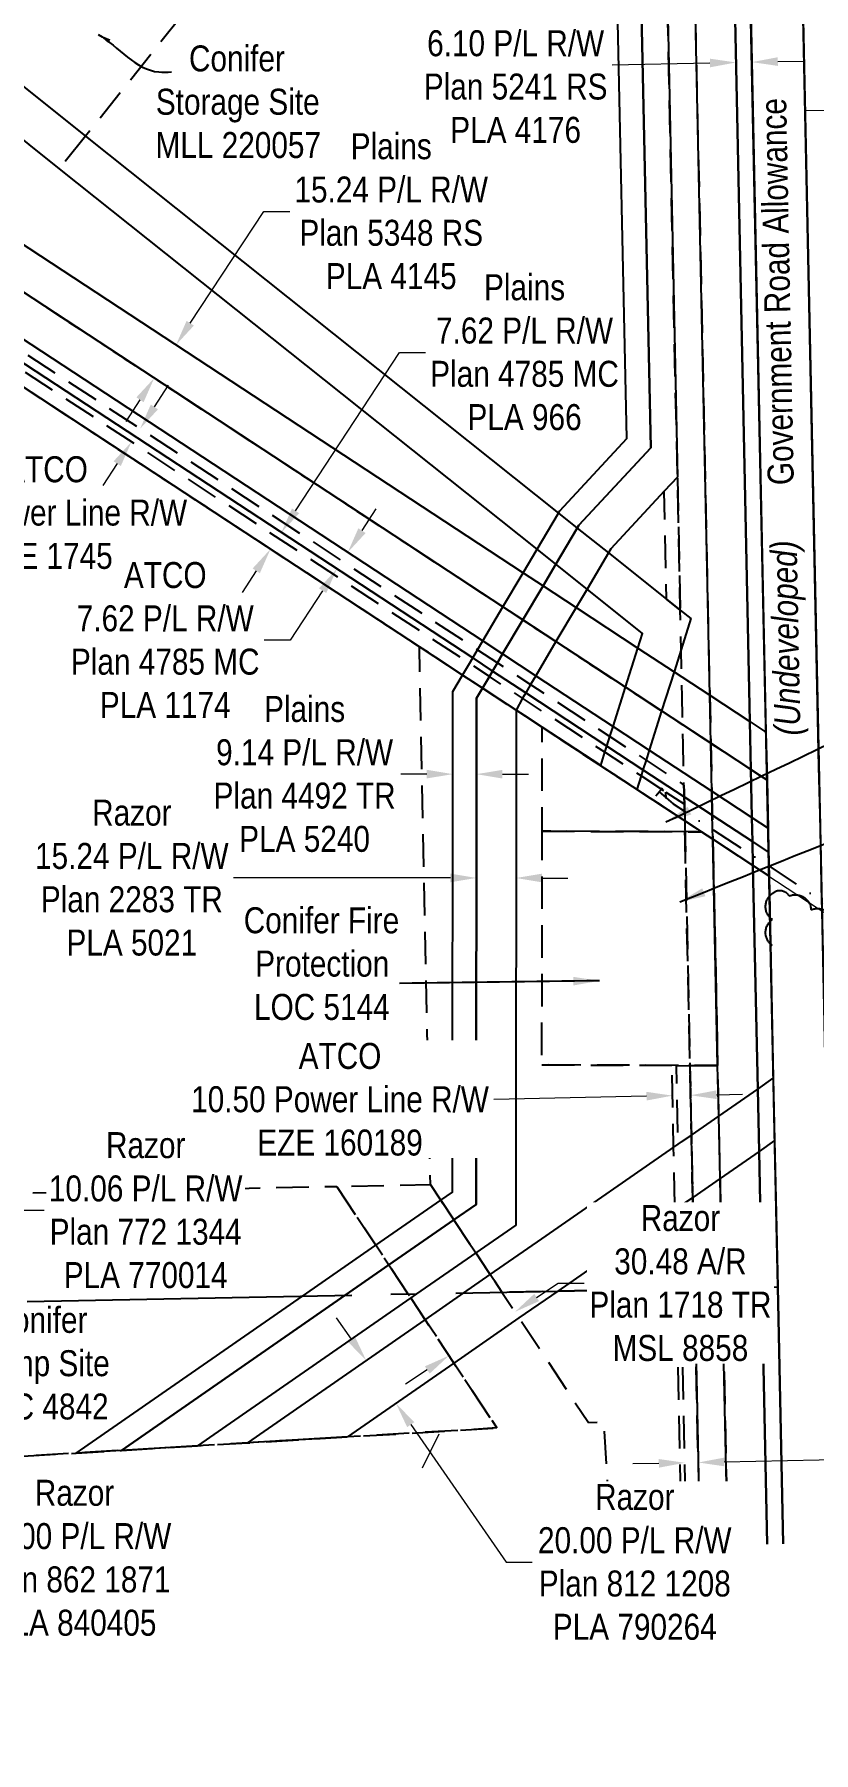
# Model space of a CAD drawing. Extents: x 595131 to 599052, y 6046741 to 6049953.
# Drawn here: x 595813 to 596113, y 6047433 to 6048094 of the extents above; entities that cross this region are included whole.
import ezdxf
from ezdxf.enums import TextEntityAlignment as Align

# ---------------------------------------------------------------- set-up
doc = ezdxf.new("R2010")
doc.units = 0
doc.header["$LTSCALE"] = 5
doc.header["$PDSIZE"] = 0.5
for name, pattern in [('0', [1, 1, 0]), ('DASHDOT', [25.4, 12.7, -6.35, 0, -6.35]), ('foc-ACCESSROAD', [3.75, 2.5, -1.25]), ('foc-FLOWLINE', [3.75, 2.5, -1.25]), ('foc-QUARTERLINE', [33, 25, -3, 2, -3])]:
    doc.linetypes.add(name, pattern=pattern)
doc.layers.get('Defpoints').update_dxf_attribs({"color": 9})
for name, color, linetype in [('AS-PIPE-UG-CLIENT HIGH PRESSURE', 240, 'DASHDOT'), ('C-EZE', 13, 'foc-FLOWLINE'), ('C-RW', 13, 'Continuous'), ('CHAINAGE', 201, 'Continuous'), ('F-AR', 190, 'foc-ACCESSROAD'), ('F-RW', 190, 'Continuous'), ('F-WS', 190, 'foc-ACCESSROAD'), ('L-ROAD-T', 7, 'Continuous'), ('L-SEC', 7, 'Continuous'), ('L-SECQ', 8, 'foc-QUARTERLINE'), ('T-BUSH', 110, '0')]:
    doc.layers.add(name, color=color, linetype=linetype)
doc.layers.add('AS-TELUS-ATCO PIPELINES', color=7, linetype='foc-TEL', lineweight=9, true_color=0xff9c38)
for name, color, linetype, lineweight in [('C-EZE-T', 13, 'Continuous', 9), ('C-RW-T', 13, 'Continuous', 9), ('F-AR-T', 190, 'Continuous', 9), ('F-RW-T', 190, 'Continuous', 9), ('F-VCE-T', 190, 'Continuous', 9), ('F-WS-T', 190, 'Continuous', 9), ('T-TEXT', 48, 'Continuous', 18)]:
    doc.layers.add(name, color=color, linetype=linetype, lineweight=lineweight)
doc.styles.add('175L', font='', dxfattribs={"height": 20})
doc.styles.add('80CG', font='', dxfattribs={"height": 10})
doc.styles.add('80L', font='', dxfattribs={"height": 10})
doc.styles.add('80LS', font='', dxfattribs={"height": 10})
doc.styles.add('foc-LtypeFont', font='', dxfattribs={"height": 7.35})
doc.styles.get('175L').set_extended_font_data('Arial Narrow')
doc.styles.get('80CG').set_extended_font_data('Arial Narrow')
doc.styles.get('80L').set_extended_font_data('Arial Narrow')
doc.styles.get('80LS').set_extended_font_data('Arial Narrow', italic=True)
doc.styles.get('foc-LtypeFont').set_extended_font_data('Arial Narrow')
doc.linetypes.add('foc-TEL', pattern='A,2,-1,["T",foc-LtypeFont,S=0.2,R=0,X=-0.425,Y=-0.75],-1.24,8', length=12.24)
doc.dimstyles.new('Compass 5 000', dxfattribs={"dimscale": 5, "dimtxt": 9, "dimasz": 2, "dimexe": 0.2, "dimexo": 0.0625, "dimgap": 0.5, "dimtad": 0, "dimtih": 1, "dimtoh": 1, "dimzin": 0, "dimdsep": 46, "dimtxsty": '80CG', "dimcen": 0.1, "dimse1": 1, "dimse2": 1, "dimclrd": 256, "dimclrt": 256, "dimaunit": 1, "dimadec": 4, "dimazin": 0, "dimtfac": 0.06, "dimtofl": 0, "dimtmove": 0, "dimatfit": 1, "dimfxl": 0.2, "dimtolj": 1, "dimtzin": 0, "dimlwd": -1, "dimarcsym": 0})

# ---------------------------------------------------------------- blocks, each defined once
blk = doc.blocks.new('*D447')
at = {"layer": 'C-EZE-T', "transparency": 16777216}
for p, q in [((595859.59, 6047950.84), (595865.07, 6047959.2)), ((595845.28, 6047929.01), (595839.8, 6047920.65))]:
    blk.add_line(p, q, dxfattribs=at)
for points in [[(595858.2, 6047951.75), (595860.98, 6047949.92), (595854.11, 6047942.47)], [(595843.89, 6047929.92), (595846.67, 6047928.1), (595850.76, 6047937.37)]]:
    blk.add_solid(points, dxfattribs=at)
at = {"layer": 'Defpoints', "color": 0, "transparency": 16777216}
for p in [(595782.29, 6047989.55), (595778.95, 6047984.45), (595850.76, 6047937.37)]:
    blk.add_point(p, dxfattribs=at)
at = {"layer": 'C-EZE-T', "transparency": 16777216, "insert": (595818.08, 6047910.1), "char_height": 10, "attachment_point": 5, "style": '80CG'}
blk.add_mtext('\\A1;ATCO\\P6.10 Power Line R/W\\PEZE 1745', dxfattribs=at)
blk = doc.blocks.new('*D459')
at = {"layer": 'C-EZE-T', "transparency": 16777216}
for p, q in [((596120, 6048064.96), (596110, 6048064.75)), ((596170.97, 6048066.04), (596200.78, 6048066.67))]:
    blk.add_line(p, q, dxfattribs=at)
for points in [[(596170.94, 6048067.71), (596171.01, 6048064.37), (596160.98, 6048065.83)], [(596119.96, 6048066.63), (596120.03, 6048063.29), (596130, 6048065.17)]]:
    blk.add_solid(points, dxfattribs=at)
at = {"layer": 'Defpoints', "color": 0, "transparency": 16777216}
for p in [(596160.98, 6048065.83), (596132.67, 6047938.6), (596163.65, 6047939.25)]:
    blk.add_point(p, dxfattribs=at)
at = {"layer": 'C-EZE-T', "transparency": 16777216, "insert": (596260.3, 6048066.67), "char_height": 10, "attachment_point": 5, "style": '80CG'}
blk.add_mtext('\\A1;ATCO\\P31.00 Power Line R/W\\PPlan 8521010\\PEZE 860288', dxfattribs=at)
blk = doc.blocks.new('*D479')
at = {"layer": 'C-RW-T', "transparency": 16777216}
for p, q in [((595939.49, 6047903.21), (595944.97, 6047911.58)), ((595924.34, 6047880.11), (595911.89, 6047861.12)), ((595911.89, 6047861.12), (595901.89, 6047861.12))]:
    blk.add_line(p, q, dxfattribs=at)
for points in [[(595938.09, 6047904.13), (595940.88, 6047902.3), (595934, 6047894.85)], [(595922.94, 6047881.02), (595925.73, 6047879.19), (595929.82, 6047888.47)]]:
    blk.add_solid(points, dxfattribs=at)
at = {"layer": 'Defpoints', "color": 0, "transparency": 16777216}
for p in [(595929.93, 6047897.52), (595925.75, 6047891.14), (595929.82, 6047888.47)]:
    blk.add_point(p, dxfattribs=at)
at = {"layer": 'C-RW-T', "transparency": 16777216, "insert": (595863.77, 6047861.12), "char_height": 10, "attachment_point": 5, "style": '80CG'}
blk.add_mtext('\\A1;ATCO\\P7.62 P/L R/W\\PPlan 4785 MC\\PPLA 1174', dxfattribs=at)
blk = doc.blocks.new('*D520')
at = {"layer": 'Defpoints', "color": 0, "transparency": 16777216}
for p in [(595749.07, 6047523.18), (595742.59, 6047515.57), (595763.26, 6047497.96)]:
    blk.add_point(p, dxfattribs=at)
at = {"layer": 'F-RW-T', "transparency": 16777216}
for p, q in [((595776.23, 6047513.19), (595782.71, 6047520.8)), ((595756.78, 6047490.35), (595750.3, 6047482.73))]:
    blk.add_line(p, q, dxfattribs=at)
for points in [[(595774.96, 6047514.27), (595777.5, 6047512.11), (595769.74, 6047505.57)], [(595755.51, 6047491.43), (595758.05, 6047489.27), (595763.26, 6047497.96)]]:
    blk.add_solid(points, dxfattribs=at)
at = {"layer": 'F-RW-T', "transparency": 16777216, "insert": (595828.85, 6047507.8), "char_height": 10, "attachment_point": 5, "style": '80CG'}
blk.add_mtext('\\A1;Razor\\P10.00 P/L R/W\\PPlan 862 1871\\PPLA 840405', dxfattribs=at)
blk = doc.blocks.new('*D521')
at = {"layer": 'Defpoints', "color": 0, "transparency": 16777216}
for p in [(595700.48, 6047617.76), (595693.96, 6047610.1), (595750.55, 6047575.13)]:
    blk.add_point(p, dxfattribs=at)
at = {"layer": 'F-RW-T', "transparency": 16777216}
for p, q in [((595757.03, 6047582.74), (595807.16, 6047641.61)), ((595807.16, 6047641.61), (595817.16, 6047641.61)), ((595737.54, 6047559.86), (595731.06, 6047552.25))]:
    blk.add_line(p, q, dxfattribs=at)
for points in [[(595755.76, 6047583.82), (595758.3, 6047581.66), (595750.55, 6047575.13)], [(595736.27, 6047560.94), (595738.81, 6047558.78), (595744.03, 6047567.47)]]:
    blk.add_solid(points, dxfattribs=at)
at = {"layer": 'F-RW-T', "transparency": 16777216, "insert": (595856.24, 6047641.61), "char_height": 10, "attachment_point": 5, "style": '80CG', "bg_fill": 3, "box_fill_scale": 1.1, "bg_fill_color": 256, "bg_fill_true_color": 13158600, "bg_fill_transparency": 0}
blk.add_mtext('\\A1;Razor\\P10.06 P/L R/W\\PPlan 772 1344\\PPLA 770014', dxfattribs=at)
blk = doc.blocks.new('*D522')
at = {"layer": 'Defpoints', "color": 0, "transparency": 16777216}
for p in [(595974.41, 6047815.27), (595974.41, 6047809.49), (595983.55, 6047815.27)]:
    blk.add_point(p, dxfattribs=at)
at = {"layer": 'F-RW-T', "transparency": 16777216}
for p, q in [((595964.41, 6047809.5), (595954.41, 6047809.51)), ((595993.54, 6047809.47), (596003.54, 6047809.47))]:
    blk.add_line(p, q, dxfattribs=at)
for points in [[(595964.41, 6047811.17), (595964.4, 6047807.83), (595974.41, 6047809.49)], [(595993.55, 6047811.14), (595993.54, 6047807.81), (595983.54, 6047809.48)]]:
    blk.add_solid(points, dxfattribs=at)
at = {"layer": 'F-RW-T', "transparency": 16777216, "insert": (595917.4, 6047809.51), "char_height": 10, "attachment_point": 5, "style": '80CG'}
blk.add_mtext('\\A1;Plains\\P9.14 P/L R/W\\PPlan 4492 TR\\PPLA 5240', dxfattribs=at)
blk = doc.blocks.new('*D523')
at = {"layer": 'Defpoints', "color": 0, "transparency": 16777216}
for p in [(595983.51, 6047769.53), (595983.5, 6047750.39), (595998.73, 6047750.38)]:
    blk.add_point(p, dxfattribs=at)
at = {"layer": 'F-RW-T', "transparency": 16777216}
for p, q in [((595973.51, 6047769.54), (595890, 6047769.6)), ((596008.74, 6047769.51), (596018.74, 6047769.5))]:
    blk.add_line(p, q, dxfattribs=at)
for points in [[(595973.51, 6047771.2), (595973.51, 6047767.87), (595983.51, 6047769.53)], [(596008.75, 6047771.17), (596008.74, 6047767.84), (595998.74, 6047769.51)]]:
    blk.add_solid(points, dxfattribs=at)
at = {"layer": 'F-RW-T', "transparency": 16777216, "insert": (595850.91, 6047769.6), "char_height": 10, "attachment_point": 5, "style": '80CG'}
blk.add_mtext('\\A1;Razor\\P15.24 P/L R/W\\PPlan 2283 TR\\PPLA 5021', dxfattribs=at)
blk = doc.blocks.new('*D524')
at = {"layer": 'Defpoints', "color": 0, "transparency": 16777216}
for p in [(596009.33, 6047631.06), (596020.73, 6047614.64), (595941.13, 6047583.74)]:
    blk.add_point(p, dxfattribs=at)
at = {"layer": 'F-RW-T', "transparency": 16777216}
for p, q in [((595935.43, 6047591.96), (595929.73, 6047600.18)), ((595958.23, 6047559.1), (595994.92, 6047506.22)), ((595994.92, 6047506.22), (596004.92, 6047506.22))]:
    blk.add_line(p, q, dxfattribs=at)
for points in [[(595936.8, 6047592.91), (595934.06, 6047591.01), (595941.13, 6047583.74)], [(595959.6, 6047560.05), (595956.86, 6047558.15), (595952.53, 6047567.32)]]:
    blk.add_solid(points, dxfattribs=at)
at = {"layer": 'F-RW-T', "transparency": 16777216, "insert": (596044.46, 6047506.22), "char_height": 10, "attachment_point": 5, "style": '80CG', "bg_fill": 3, "box_fill_scale": 1.1, "bg_fill_color": 256, "bg_fill_true_color": 13158600, "bg_fill_transparency": 0}
blk.add_mtext('\\A1;Razor\\P20.00 P/L R/W\\PPlan 812 1208\\PPLA 790264', dxfattribs=at)
blk = doc.blocks.new('*D525')
at = {"layer": 'Defpoints', "color": 0, "transparency": 16777216}
for p in [(596128.29, 6048145.9), (596110.48, 6048042.23), (596130.47, 6048042.65)]:
    blk.add_point(p, dxfattribs=at)
at = {"layer": 'F-RW-T', "transparency": 16777216}
for p, q in [((596138.28, 6048146.11), (596216.45, 6048147.77)), ((596098.3, 6048145.27), (596088.3, 6048145.05))]:
    blk.add_line(p, q, dxfattribs=at)
for points in [[(596098.27, 6048146.93), (596098.34, 6048143.6), (596108.3, 6048145.48)], [(596138.25, 6048147.78), (596138.32, 6048144.45), (596128.29, 6048145.9)]]:
    blk.add_solid(points, dxfattribs=at)
at = {"layer": 'F-RW-T', "transparency": 16777216, "insert": (596255.99, 6048147.77), "char_height": 10, "attachment_point": 5, "style": '80CG'}
blk.add_mtext('\\A1;Razor\\P20.00 P/L R/W\\PPlan 812 1208\\PPLA 790264', dxfattribs=at)
blk = doc.blocks.new('*D537')
at = {"layer": 'Defpoints', "color": 0, "transparency": 16777216}
for p in [(596083.4, 6048083.42), (596083.83, 6048062.97), (596089.93, 6048063.1)]:
    blk.add_point(p, dxfattribs=at)
at = {"layer": 'F-RW-T', "transparency": 16777216}
for p, q in [((596073.4, 6048083.21), (596035.72, 6048082.42)), ((596099.49, 6048083.76), (596109.49, 6048083.98))]:
    blk.add_line(p, q, dxfattribs=at)
for points in [[(596073.37, 6048084.88), (596073.44, 6048081.55), (596083.4, 6048083.42)], [(596099.46, 6048085.43), (596099.53, 6048082.1), (596089.5, 6048083.55)]]:
    blk.add_solid(points, dxfattribs=at)
at = {"layer": 'F-RW-T', "transparency": 16777216, "insert": (595998.61, 6048082.42), "char_height": 10, "attachment_point": 5, "style": '80CG'}
blk.add_mtext('\\A1;Pembina\\P6.10 P/L R/W\\PPlan 5241 RS\\PPLA 4176', dxfattribs=at)
blk = doc.blocks.new('*D545')
at = {"layer": 'Defpoints', "color": 0, "transparency": 16777216}
for p in [(595905.59, 6047904.35), (595908.45, 6047902.48), (595901.41, 6047897.98)]:
    blk.add_point(p, dxfattribs=at)
at = {"layer": 'F-RW-T', "transparency": 16777216}
for p, q in [((595913.93, 6047910.84), (595953.92, 6047971.84)), ((595953.92, 6047971.84), (595963.92, 6047971.84)), ((595898.79, 6047887.74), (595893.31, 6047879.38))]:
    blk.add_line(p, q, dxfattribs=at)
for points in [[(595912.54, 6047911.75), (595915.33, 6047909.93), (595908.45, 6047902.48)], [(595897.4, 6047888.66), (595900.18, 6047886.83), (595904.27, 6047896.11)]]:
    blk.add_solid(points, dxfattribs=at)
at = {"layer": 'F-RW-T', "transparency": 16777216, "insert": (596002.04, 6047971.84), "char_height": 10, "attachment_point": 5, "style": '80CG'}
blk.add_mtext('\\A1;Plains\\P7.62 P/L R/W\\PPlan 4785 MC\\PPLA 966', dxfattribs=at)
blk = doc.blocks.new('*D576')
at = {"layer": 'C-EZE-T', "transparency": 16777216}
for p, q in [((596048.97, 6047685.53), (595990.17, 6047684.29)), ((596075.91, 6047686.1), (596085.91, 6047686.31))]:
    blk.add_line(p, q, dxfattribs=at)
for points in [[(596048.94, 6047687.2), (596049.01, 6047683.86), (596058.97, 6047685.74)], [(596075.87, 6047687.76), (596075.95, 6047684.43), (596065.91, 6047685.89)]]:
    blk.add_solid(points, dxfattribs=at)
at = {"layer": 'Defpoints', "color": 0, "transparency": 16777216}
for p in [(596058.94, 6047687.24), (596058.97, 6047685.74), (596065.88, 6047687.39)]:
    blk.add_point(p, dxfattribs=at)
at = {"layer": 'C-EZE-T', "transparency": 16777216, "insert": (595931.03, 6047684.29), "char_height": 10, "attachment_point": 5, "style": '80CG', "bg_fill": 3, "box_fill_scale": 1.1, "bg_fill_color": 256, "bg_fill_true_color": 13158600, "bg_fill_transparency": 0}
blk.add_mtext('\\A1;ATCO\\P10.50 Power Line R/W\\PEZE 160189', dxfattribs=at)
blk = doc.blocks.new('*D577')
at = {"layer": 'C-EZE-T', "transparency": 16777216}
for p, q in [((596078.9, 6047544.74), (596263.45, 6047548.65)), ((596053.73, 6047544.21), (596043.73, 6047544))]:
    blk.add_line(p, q, dxfattribs=at)
for points in [[(596053.69, 6047545.87), (596053.76, 6047542.54), (596063.72, 6047544.42)], [(596078.87, 6047546.41), (596078.94, 6047543.08), (596068.9, 6047544.53)]]:
    blk.add_solid(points, dxfattribs=at)
at = {"layer": 'Defpoints', "color": 0, "transparency": 16777216}
for p in [(596062.68, 6047593.91), (596067.86, 6047594.02), (596068.9, 6047544.53)]:
    blk.add_point(p, dxfattribs=at)
at = {"layer": 'C-EZE-T', "transparency": 16777216, "insert": (596338.59, 6047548.65), "char_height": 10, "attachment_point": 5, "style": '80CG', "bg_fill": 3, "box_fill_scale": 1.1, "bg_fill_color": 256, "bg_fill_true_color": 13158600, "bg_fill_transparency": 0}
blk.add_mtext('\\A1;ATCO\\P5.18 Vegetation Control R/W\\PEZE 880688', dxfattribs=at)
blk = doc.blocks.new('*D578')
at = {"layer": 'Defpoints', "color": 0, "transparency": 16777216}
for p in [(595980.14, 6047629.98), (595954.75, 6047613.15), (595972.96, 6047585.68)]:
    blk.add_point(p, dxfattribs=at)
at = {"layer": 'F-RW-T', "transparency": 16777216}
for p, q in [((596006.69, 6047608.04), (596015.02, 6047613.56)), ((596015.02, 6047613.56), (596025.02, 6047613.56)), ((595964.62, 6047580.15), (595956.29, 6047574.63))]:
    blk.add_line(p, q, dxfattribs=at)
for points in [[(596005.77, 6047609.43), (596007.61, 6047606.65), (595998.35, 6047602.51)], [(595963.7, 6047581.54), (595965.54, 6047578.76), (595972.96, 6047585.68)]]:
    blk.add_solid(points, dxfattribs=at)
at = {"layer": 'F-RW-T', "transparency": 16777216, "insert": (596062.03, 6047613.56), "char_height": 10, "attachment_point": 5, "style": '80CG', "bg_fill": 3, "box_fill_scale": 1.1, "bg_fill_color": 256, "bg_fill_true_color": 13158600, "bg_fill_transparency": 0}
blk.add_mtext('\\A1;Razor\\P30.48 A/R\\PPlan 1718 TR\\PMSL 8858', dxfattribs=at)
blk = doc.blocks.new('*D580')
at = {"layer": 'Defpoints', "color": 0, "transparency": 16777216}
for p in [(595859.54, 6047961.95), (595976.69, 6047903.29), (595968.33, 6047890.55)]:
    blk.add_point(p, dxfattribs=at)
at = {"layer": 'F-RW-T', "transparency": 16777216}
for p, q in [((595873.39, 6047983.05), (595901.65, 6048026.12)), ((595901.65, 6048026.12), (595911.65, 6048026.12)), ((595854.05, 6047953.59), (595848.56, 6047945.23))]:
    blk.add_line(p, q, dxfattribs=at)
for points in [[(595871.99, 6047983.97), (595874.78, 6047982.14), (595867.9, 6047974.69)], [(595852.66, 6047954.51), (595855.44, 6047952.68), (595859.54, 6047961.95)]]:
    blk.add_solid(points, dxfattribs=at)
at = {"layer": 'F-RW-T', "transparency": 16777216, "insert": (595950.74, 6048026.12), "char_height": 10, "attachment_point": 5, "style": '80CG'}
blk.add_mtext('\\A1;Plains\\P15.24 P/L R/W\\PPlan 5348 RS \\PPLA 4145', dxfattribs=at)

msp = doc.modelspace()

# ---------------------------------------------------------------- linework, layer by layer
at = {"layer": 'C-EZE', "flags": 128}
for points in [[(596069.58, 6047512.6), (596067.486, 6047611.561), (596066.746, 6047646.563), (596066.596, 6047653.632), (596066.237, 6047670.542), (596066.088, 6047677.609), (596065.673, 6047697.208), (596063.831, 6047784.208), (596063.677, 6047791.533), (596063.542, 6047797.89), (596063.481, 6047800.78), (596063.441, 6047802.685), (596063.386, 6047805.286), (596063.286, 6047810.011), (596063.049, 6047821.161), (596062.895, 6047828.485), (596062.659, 6047839.639), (596062.504, 6047846.965), (596062.282, 6047857.455), (596061.962, 6047872.593), (596060.877, 6047923.852), (596055.198, 6048192.146), (596054.828, 6048209.648), (596053.124, 6048290.121), (596052.754, 6048307.626), (596050.468, 6048415.563), (596048.332, 6048516.485)], [(596058.995, 6048516.708), (596061.132, 6048415.774), (596063.786, 6048290.344), (596065.861, 6048192.371), (596073.322, 6047839.864), (596073.713, 6047821.385), (596074.104, 6047802.91), (596074.3, 6047793.68), (596074.495, 6047784.432), (596076.338, 6047697.346), (596076.751, 6047677.835), (596077.258, 6047653.858), (596078.149, 6047611.772), (596080.243, 6047512.824)], [(596062.626, 6047512.455), (596060.539, 6047611.424), (596059.898, 6047641.813), (596059.392, 6047665.793), (596058.725, 6047697.408), (596060.485, 6047697.402), (596065.672, 6047697.252), (596066.088, 6047677.609), (596066.237, 6047670.542), (596066.596, 6047653.632), (596066.746, 6047646.563), (596067.486, 6047611.561), (596069.58, 6047512.6)], [(596064.399, 6047512.492), (596062.305, 6047611.458), (596061.637, 6047643.019), (596066.746, 6047646.563), (596067.486, 6047611.561), (596069.58, 6047512.6)]]:
    msp.add_lwpolyline(points, dxfattribs=at)
at = {"layer": 'C-EZE', "linetype": '0', "flags": 128}
msp.add_lwpolyline([(595754.218, 6048031.083), (595993.727, 6047873.879), (596001.376, 6047868.859), (596014.126, 6047860.492), (596040.899, 6047842.92), (596054.788, 6047833.806), (596062.895, 6047828.485), (596073.713, 6047821.385), (596089.164, 6047811.245), (596095.345, 6047807.189), (596095.736, 6047788.713), (596095.931, 6047779.482), (596096.127, 6047770.235), (596089.946, 6047774.292), (596074.495, 6047784.432), (596070.088, 6047787.324), (596063.677, 6047791.533), (596045.229, 6047803.641), (596031.34, 6047812.756), (596008.85, 6047827.542), (595998.798, 6047834.148), (595985.844, 6047842.618), (595978.195, 6047847.637), (595961.571, 6047858.547), (595744.904, 6048000.582), (595728.873, 6048000.242), (595712.842, 6047999.903), (595705.836, 6047999.755), (595682.512, 6047999.261), (595603.745, 6047997.595), (595603.636, 6048002.768), (595603.584, 6048005.217), (595603.507, 6048008.866), (595603.423, 6048012.824), (595603.101, 6048028.054), (595692.434, 6048029.944), (595715.828, 6048030.439), (595722.208, 6048030.574), (595738.239, 6048030.913), (595754.218, 6048031.083)], close=True, dxfattribs=at)
at = {"layer": 'C-EZE', "flags": 128}
for points in [[(595748.159, 6048011.928), (595983.947, 6047857.357), (595991.598, 6047852.342), (596004.352, 6047843.982), (596034.892, 6047823.963), (596048.784, 6047814.858), (596063.386, 6047805.286), (596063.441, 6047802.685), (596063.481, 6047800.78), (596063.542, 6047797.89), (596046.87, 6047808.819), (596032.978, 6047817.924), (596001.298, 6047838.691), (595988.488, 6047847.087), (595980.837, 6047852.102), (595746.397, 6048005.79), (595730.464, 6048005.453), (595716.468, 6048005.157), (595714.433, 6048005.113), (595684.197, 6048004.473), (595603.636, 6048002.768), (595603.584, 6048005.217), (595603.507, 6048008.866), (595686.183, 6048010.616), (595716.311, 6048011.253), (595732.341, 6048011.593), (595748.159, 6048011.928)], [(596061.962, 6047872.593), (596056.689, 6047876.796), (596055.811, 6047918.383), (596060.877, 6047923.852), (596061.962, 6047872.593)], [(596063.542, 6047797.89), (596063.677, 6047791.533), (596056.579, 6047796.192), (596056.445, 6047802.542), (596063.542, 6047797.89)], [(596065.673, 6047697.208), (596066.088, 6047677.609), (596066.237, 6047670.542), (596061.129, 6047666.998), (596060.485, 6047697.402), (596065.673, 6047697.208)]]:
    msp.add_lwpolyline(points, close=True, dxfattribs=at)
at = {"layer": 'C-RW', "flags": 128}
for points in [[(595791.72, 6048087.991), (595833.108, 6048055.026), (596015.081, 6047909.959), (596022.298, 6047904.208), (596034.325, 6047894.621), (596056.689, 6047876.796), (596061.962, 6047872.593), (596066.047, 6047869.337), (596062.282, 6047857.455), (596059.568, 6047848.891), (596054.788, 6047833.806), (596050.009, 6047818.725), (596048.784, 6047814.858), (596047.622, 6047811.189), (596046.87, 6047808.819), (596046.87, 6047808.819), (596045.229, 6047803.641), (596031.34, 6047812.756), (596032.978, 6047817.924), (596033.733, 6047820.306), (596034.892, 6047823.963), (596036.121, 6047827.839), (596040.899, 6047842.92), (596045.68, 6047858.006), (596047.48, 6047863.685), (596026.101, 6047880.725), (596014.072, 6047890.312), (596006.855, 6047896.059), (595823.102, 6048042.491), (595787.262, 6048071.071)], [(595749.589, 6048015.859), (595985.959, 6047860.756), (595993.608, 6047855.737), (596006.358, 6047847.37), (596036.121, 6047827.839), (596050.009, 6047818.725), (596063.286, 6047810.011), (596074.104, 6047802.91), (596089.552, 6047792.769), (596095.736, 6047788.713), (596095.931, 6047779.482), (596089.746, 6047783.542), (596074.3, 6047793.68), (596063.481, 6047800.78), (596047.622, 6047811.189), (596033.733, 6047820.306), (596002.48, 6047840.818), (595989.73, 6047849.186), (595982.082, 6047854.205), (595747.223, 6048008.177)]]:
    msp.add_lwpolyline(points, dxfattribs=at)
at = {"layer": 'CHAINAGE'}
msp.add_line((596052.548, 6047801.2), (596055.136, 6047804.248), dxfattribs=at)
at = {"layer": 'F-AR', "flags": 128}
for points in [[(596066.746, 6047646.563), (596067.486, 6047611.561), (596062.305, 6047611.458), (596014.79, 6047610.52), (595993.328, 6047610.095), (595988.848, 6047616.85), (595983.291, 6047625.231), (595974.871, 6047637.93), (595969.821, 6047645.548), (595965.829, 6047651.568), (595961.571, 6047858.547), (595978.195, 6047847.637), (595985.844, 6047842.618), (595998.798, 6047834.148), (596008.85, 6047827.542), (596031.34, 6047812.756), (596045.229, 6047803.641), (596063.677, 6047791.533), (596063.831, 6047784.208), (596065.673, 6047697.208), (596066.088, 6047677.609), (596066.237, 6047670.542), (596066.596, 6047653.632), (596066.746, 6047646.563)], [(595606.567, 6047644.039), (595619.631, 6047644.312), (595622.737, 6047644.378), (595627.598, 6047644.478), (595649.342, 6047644.935), (595672.014, 6047645.41), (595929.778, 6047650.812), (595944.786, 6047628.177), (595949.833, 6047620.562), (595957.244, 6047609.383), (595958.253, 6047607.862), (595963.81, 6047599.481), (595974.859, 6047582.814), (595991.435, 6047557.811), (595933.872, 6047554.377), (595895.505, 6047552.09), (595876.21, 6047550.939), (595846.973, 6047549.196), (595829.432, 6047548.15), (595785.327, 6047545.52), (595772.464, 6047544.754), (595770.844, 6047544.647), (595736.997, 6047542.403), (595727.158, 6047541.832), (595702.304, 6047540.388), (595585.825, 6047533.627), (595569.451, 6047532.676), (595587.909, 6047588.055), (595589.961, 6047594.21), (595592.62, 6047602.196), (595592.801, 6047602.733), (595595.493, 6047610.811), (595597.83, 6047617.823), (595603.148, 6047633.781), (595606.567, 6047644.039)]]:
    msp.add_lwpolyline(points, close=True, dxfattribs=at)
at = {"layer": 'F-RW', "flags": 128}
for points in [[(596120.41, 6048517.995), (596122.546, 6048417.084), (596127.336, 6048190.808), (596129.41, 6048092.827), (596135.629, 6047798.987), (596136.02, 6047780.5), (596136.412, 6047762.015), (596136.608, 6047752.777), (596136.803, 6047743.525), (596137.803, 6047696.27), (596118.093, 6047682.677), (596116.523, 6047756.856), (596116.327, 6047766.106), (596116.132, 6047775.337), (596115.741, 6047793.83), (596115.349, 6047812.318), (596108.727, 6048125.226), (596106.652, 6048223.203), (596102.558, 6048416.641), (596100.421, 6048517.576)], [(596080.243, 6047512.824), (596078.149, 6047611.772), (596077.258, 6047653.858), (596076.751, 6047677.835), (596076.338, 6047697.346), (596074.495, 6047784.432), (596074.3, 6047793.68), (596074.104, 6047802.91), (596073.713, 6047821.385), (596073.322, 6047839.864), (596065.861, 6048192.371), (596063.786, 6048290.344), (596061.132, 6048415.774), (596058.995, 6048516.708)], [(596074.223, 6048517.027), (596076.359, 6048416.075), (596079.544, 6048265.661), (596081.618, 6048167.687), (596088.769, 6047829.723), (596089.164, 6047811.245), (596089.552, 6047792.769), (596089.746, 6047783.542), (596089.946, 6047774.292), (596091.764, 6047688.253), (596092.271, 6047664.275), (596093.377, 6047612.073), (596095.47, 6047513.142)], [(596095.47, 6047513.142), (596093.377, 6047612.073), (596092.271, 6047664.275), (596091.764, 6047688.253), (596089.946, 6047774.292), (596089.746, 6047783.542), (596089.552, 6047792.769), (596089.164, 6047811.245), (596088.769, 6047829.723), (596081.618, 6048167.687), (596079.544, 6048265.661), (596076.359, 6048416.075), (596082.455, 6048416.195), (596085.85, 6048255.788), (596087.924, 6048157.813), (596094.954, 6047825.667), (596095.345, 6047807.189), (596095.736, 6047788.713), (596095.931, 6047779.482), (596096.127, 6047770.235), (596097.774, 6047692.421), (596098.281, 6047668.442), (596099.472, 6047612.194), (596101.565, 6047513.27)], [(596055.198, 6048192.146), (596060.877, 6047923.852), (596055.811, 6047918.383), (596035.268, 6047896.214), (596034.325, 6047894.621), (596026.101, 6047880.725), (596021.894, 6047873.618), (596014.126, 6047860.492), (596006.358, 6047847.37), (596004.352, 6047843.982), (596002.48, 6047840.818), (596001.298, 6047838.691), (595998.798, 6047834.148), (595998.634, 6047635.876), (595983.291, 6047625.231), (595960.516, 6047609.447), (595958.253, 6047607.862), (595876.21, 6047550.939), (595846.973, 6047549.196), (595933.01, 6047608.904), (595949.833, 6047620.562), (595974.871, 6047637.93), (595983.408, 6047643.852), (595983.568, 6047838.773), (595985.844, 6047842.618), (595988.488, 6047847.087), (595989.73, 6047849.186), (595991.598, 6047852.342), (595993.608, 6047855.737), (596001.376, 6047868.859), (596009.145, 6047881.986), (596014.072, 6047890.312), (596022.298, 6047904.208), (596022.988, 6047905.374), (596050.584, 6047935.152), (596046.414, 6048132.169)], [(596046.414, 6048132.169), (596050.584, 6047935.152), (596022.988, 6047905.374), (596022.298, 6047904.208), (596014.072, 6047890.312), (596009.145, 6047881.986), (596001.376, 6047868.859), (595993.608, 6047855.737), (595991.598, 6047852.342), (595989.73, 6047849.186), (595988.488, 6047847.087), (595985.844, 6047842.618), (595983.568, 6047838.773), (595983.408, 6047643.852), (595974.871, 6047637.93), (595949.833, 6047620.562), (595933.01, 6047608.904), (595846.973, 6047549.196), (595846.973, 6047549.196), (595829.432, 6047548.15), (595916.534, 6047608.579), (595944.786, 6047628.177), (595969.821, 6047645.548), (595974.273, 6047648.638), (595974.432, 6047841.279), (595978.195, 6047847.637), (595980.837, 6047852.102), (595982.082, 6047854.205), (595983.947, 6047857.357), (595985.959, 6047860.756), (595993.727, 6047873.879), (596001.496, 6047887.006), (596006.855, 6047896.059), (596015.081, 6047909.959), (596015.62, 6047910.87), (596041.368, 6047938.653), (596037.468, 6048122.846)], [(595747.223, 6048008.177), (595982.082, 6047854.205), (595989.73, 6047849.186), (596002.48, 6047840.818), (596033.733, 6047820.306), (596047.622, 6047811.189), (596063.481, 6047800.78), (596074.3, 6047793.68), (596089.746, 6047783.542), (596095.931, 6047779.482), (596096.127, 6047770.235), (596089.946, 6047774.292), (596074.495, 6047784.432), (596070.088, 6047787.324), (596063.677, 6047791.533), (596045.229, 6047803.641), (596031.34, 6047812.756), (596008.85, 6047827.542), (595998.798, 6047834.148), (595985.844, 6047842.618), (595978.195, 6047847.637), (595961.571, 6047858.547), (595744.904, 6048000.582)]]:
    msp.add_lwpolyline(points, dxfattribs=at)
for points in [[(596094.954, 6047825.667), (596095.345, 6047807.189), (596089.164, 6047811.245), (596073.713, 6047821.385), (596062.895, 6047828.485), (596054.788, 6047833.806), (596040.899, 6047842.92), (596014.126, 6047860.492), (596001.376, 6047868.859), (595993.727, 6047873.879), (595754.218, 6048031.083), (595755.468, 6048031.118), (595774.071, 6048031.628), (595780.865, 6048031.815), (596001.496, 6047887.006), (596009.145, 6047881.986), (596021.894, 6047873.618), (596045.68, 6047858.006), (596059.568, 6047848.891), (596062.504, 6047846.965), (596073.322, 6047839.864), (596088.769, 6047829.723), (596094.954, 6047825.667)], [(595933.872, 6047554.377), (595895.505, 6047552.09), (595963.81, 6047599.481), (595978.695, 6047609.806), (595988.848, 6047616.85), (596008.685, 6047630.612), (596061.129, 6047666.998), (596066.237, 6047670.542), (596076.751, 6047677.835), (596091.764, 6047688.253), (596097.774, 6047692.421), (596098.281, 6047668.442), (596092.271, 6047664.275), (596077.258, 6047653.858), (596066.746, 6047646.563), (596061.637, 6047643.019), (596014.79, 6047610.52), (595999.896, 6047600.185), (595974.859, 6047582.814), (595933.872, 6047554.377)]]:
    msp.add_lwpolyline(points, close=True, dxfattribs=at)
at = {"layer": 'F-WS'}
for p, q in [((596008.846, 6047827.521), (596070.088, 6047787.324)), ((596008.739, 6047697.583), (596076.338, 6047697.346))]:
    msp.add_line(p, q, dxfattribs=at)
msp.add_lwpolyline([(595801.924, 6048142.475), (595868.998, 6048143.826), (595869.306, 6048128.596), (595869.306, 6048128.596), (595869.61, 6048113.557), (595869.863, 6048101.088), (595833.105, 6048055.033), (595823.105, 6048042.506), (595787.264, 6048071.077)], dxfattribs=at)
at = {"layer": 'F-WS', "flags": 128}
for points in [[(596008.846, 6047827.521), (596070.088, 6047787.324), (596008.813, 6047787.54), (596008.846, 6047827.521)], [(595774.75, 6047506.425), (595774.443, 6047511.575), (595773.813, 6047522.113), (595772.557, 6047543.189), (595772.464, 6047544.754), (595785.327, 6047545.52), (595829.432, 6047548.15), (595846.973, 6047549.196), (595876.21, 6047550.939), (595895.505, 6047552.09), (595933.872, 6047554.377), (595991.435, 6047557.811), (595974.859, 6047582.814), (595963.81, 6047599.481), (595958.253, 6047607.862), (595957.244, 6047609.383), (595949.833, 6047620.562), (595944.786, 6047628.177), (595929.778, 6047650.812), (595965.829, 6047651.568), (595969.821, 6047645.548), (595974.871, 6047637.93), (595983.291, 6047625.231), (595988.848, 6047616.85), (595993.328, 6047610.095), (595999.896, 6047600.185), (596026.6, 6047559.909), (596032.488, 6047560.26), (596035.373, 6047511.884)]]:
    msp.add_lwpolyline(points, dxfattribs=at)
msp.add_lwpolyline([(596008.813, 6047787.54), (596070.089, 6047787.325), (596074.495, 6047784.432), (596076.338, 6047697.346), (596008.739, 6047697.583)], close=True, dxfattribs=at)
at = {"layer": 'L-SEC'}
for points in [[(596099.472, 6047612.194), (596090.964, 6048014.195), (596082.455, 6048416.195)], [(596102.559, 6048416.641), (596111.068, 6048014.64), (596119.576, 6047612.64)], [(596101.565, 6047513.27), (596099.472, 6047612.194)]]:
    msp.add_lwpolyline(points, dxfattribs=at)
at = {"layer": 'L-SECQ', "flags": 128}
msp.add_lwpolyline([(595278.003, 6048400.364), (595294.871, 6047596.359), (596099.472, 6047612.194)], dxfattribs=at)
at = {"layer": 'T-BUSH', "flags": 128}
msp.add_lwpolyline([(596097.428, 6047743.502, -0.5205671), (596097.403, 6047753.497, -0.5205671), (596097.378, 6047763.493, -0.5205671), (596103.802, 6047762.584, -0.5205671), (596112.285, 6047757.298, -0.5205671), (596120.769, 6047752.013, -0.5205671), (596129.253, 6047746.728, -0.5205671), (596131.988, 6047738.168, -0.5205671), (596132.206, 6047728.175, -0.5205671), (596132.423, 6047718.182, -0.5205671), (596132.555, 6047712.124, -0.5205671)], format="xyb", dxfattribs=at)

# ---------------------------------------------------------------- texts
at = {"layer": 'F-RW-T', "char_height": 10, "attachment_point": 1, "style": '175L'}
for s, width, insert in [('\\pi14.15066;Conifer\\P\\pi1.40169;Storage Site\\P\\pi1.26867;MLL 220057', 64.83612, (595858.752, 6048089.977)), ('\\pi21.2897;Conifer\\P\\pi13.3395;Camp Site\\P\\pi14.15805;LOC 4842', 79.1142, (595775.602, 6047604.427))]:
    msp.add_mtext_dynamic_manual_height_columns(s, width=width, gutter_width=100, heights=[0], dxfattribs=dict(at, insert=insert))
at = {"layer": 'L-ROAD-T', "style": '80L'}
msp.add_text('Government Road Allowance', height=10, rotation=91.142191, dxfattribs=at).set_placement((596099.183, 6047995.204), align=Align.MIDDLE_CENTER)
at = {"layer": 'T-TEXT', "style": '80LS'}
msp.add_text('(Undeveloped)', height=10, rotation=91.142191, dxfattribs=at).set_placement((596102.501, 6047861.9), align=Align.MIDDLE_CENTER)

# ---------------------------------------------------------------- dimensions: what is measured, and where the dimension line sits
at = {"layer": 'C-EZE-T'}
dim = msp.add_linear_dim(base=(596160.975, 6048065.828), p1=(596132.674, 6047938.597), p2=(596163.654, 6047939.252), angle=1.212393, text='ATCO\\P31.00 Power Line R/W\\PPlan 8521010\\PEZE 860288', dimstyle='Compass 5 000', dxfattribs=at)
dim.commit()
dim.dimension.update_dxf_attribs({"geometry": '*D459', "text_midpoint": (596260.302, 6048066.67), "dimtype": 161})
dim = msp.add_linear_dim(base=(595850.763, 6047937.373), p1=(595782.29, 6047989.554), p2=(595778.946, 6047984.452), angle=236.753143, text='ATCO\\P6.10 Power Line R/W\\PEZE 1745', dimstyle='Compass 5 000', override={"dimtmove": 2}, dxfattribs=at)
dim.commit()
dim.dimension.update_dxf_attribs({"geometry": '*D447', "text_midpoint": (595818.076, 6047910.103), "dimtype": 161})
at = {"layer": 'C-RW-T'}
dim = msp.add_linear_dim(base=(595929.818, 6047888.469), p1=(595929.932, 6047897.52), p2=(595925.748, 6047891.138), angle=236.751539, text='ATCO\\P7.62 P/L R/W\\PPlan 4785 MC\\PPLA 1174', dimstyle='Compass 5 000', dxfattribs=at)
dim.commit()
dim.dimension.update_dxf_attribs({"geometry": '*D479', "text_midpoint": (595863.766, 6047861.117), "dimtype": 161})
at = {"layer": 'F-RW-T'}
for base, p1, p2, angle, text, picture, middle in [((596128.287, 6048145.9), (596110.484, 6048042.228), (596130.472, 6048042.651), 1.21255, 'Razor\\P20.00 P/L R/W\\PPlan 812 1208\\PPLA 790264', '*D525', (596255.99, 6048147.766)), ((596083.401, 6048083.424), (596089.929, 6048063.1), (596083.834, 6048062.971), 181.212086, 'Pembina\\P6.10 P/L R/W\\PPlan 5241 RS\\PPLA 4176', '*D537', (595998.614, 6048082.416)), ((595908.45, 6047902.478), (595901.412, 6047897.983), (595905.589, 6047904.354), 56.751539, 'Plains\\P7.62 P/L R/W\\PPlan 4785 MC\\PPLA 966', '*D545', (596002.042, 6047971.837))]:
    dim = msp.add_linear_dim(base=base, p1=p1, p2=p2, angle=angle, text=text, dimstyle='Compass 5 000', dxfattribs=at)
    dim.commit()
    dim.dimension.update_dxf_attribs({"geometry": picture, "text_midpoint": middle, "dimtype": 161})
at = {"layer": 'F-RW-T', "color": 5}
dim = msp.add_linear_dim(base=(595859.538, 6047961.955), p1=(595976.687, 6047903.289), p2=(595968.326, 6047890.551), angle=236.72099, text='Plains\\P15.24 P/L R/W\\PPlan 5348 RS \\PPLA 4145', dimstyle='Compass 5 000', dxfattribs=at)
dim.commit()
dim.dimension.update_dxf_attribs({"geometry": '*D580', "text_midpoint": (595950.736, 6048026.115), "dimtype": 161})
at = {"layer": 'F-RW-T'}
dim = msp.add_linear_dim(base=(595763.264, 6047497.962), p1=(595749.066, 6047523.178), p2=(595742.586, 6047515.568), angle=229.588054, text='Razor\\P10.00 P/L R/W\\PPlan 862 1871\\PPLA 840405', dimstyle='Compass 5 000', override={"dimtmove": 2}, dxfattribs=at)
dim.commit()
dim.dimension.update_dxf_attribs({"geometry": '*D520', "text_midpoint": (595828.849, 6047507.803), "dimtype": 161})

# ---------------------------------------------------------------- leaders
at = {"layer": 'F-RW-T', "path_type": 1}
msp.add_leader([(595838.017, 6048094.229), (595861.304, 6048079.767), (595866.131, 6048079.767)], dimstyle='Compass 5 000', override={"dimasz": 1, "dimgap": 0.5, "dimtad": 0}, dxfattribs=at)
at = {"layer": 'F-WS-T', "path_type": 1}
for points in [[(596056.467, 6047791.089), (596225.331, 6047872.167)], [(596061.759, 6047760.294), (596218.493, 6047823.229)]]:
    msp.add_leader(points, dimstyle='Compass 5 000', override={"dimgap": 0.5, "dimtad": 0}, dxfattribs=at)

# ---------------------------------------------------------------- next in the draw order: dimensions: what is measured, and where the dimension line sits
at = {"layer": 'C-EZE-T', "color": 5}
for base, p1, p2, angle, text, picture, middle in [((596058.971, 6047685.741), (596065.881, 6047687.391), (596058.939, 6047687.244), 181.208384, 'ATCO\\P10.50 Power Line R/W\\PEZE 160189', '*D576', (595931.034, 6047684.289)), ((596068.904, 6047544.53), (596062.676, 6047593.906), (596067.857, 6047594.015), 1.212373, 'ATCO\\P5.18 Vegetation Control R/W\\PEZE 880688', '*D577', (596338.587, 6047548.647))]:
    dim = msp.add_linear_dim(base=base, p1=p1, p2=p2, angle=angle, text=text, dimstyle='Compass 5 000', override={"dimtfill": 1}, dxfattribs=at)
    dim.commit()
    dim.dimension.update_dxf_attribs({"geometry": picture, "text_midpoint": middle, "dimtype": 161})

# ---------------------------------------------------------------- next in the draw order: linework, layer by layer
at = {"layer": 'AS-TELUS-ATCO PIPELINES', "flags": 128}
msp.add_lwpolyline([(595682.512, 6047999.261), (595744.904, 6048000.582), (596215.709, 6047691.662), (596697.699, 6047647.718), (597022.365, 6047697.909)], dxfattribs=at)

# ---------------------------------------------------------------- next in the draw order: dimensions: what is measured, and where the dimension line sits
at = {"layer": 'F-RW-T'}
dim = msp.add_linear_dim(base=(595941.131, 6047583.744), p1=(596020.725, 6047614.637), p2=(596009.331, 6047631.061), angle=124.752633, text='Razor\\P20.00 P/L R/W\\PPlan 812 1208\\PPLA 790264', dimstyle='Compass 5 000', override={"dimtfill": 1}, dxfattribs=at)
dim.commit()
dim.dimension.update_dxf_attribs({"geometry": '*D524', "text_midpoint": (596044.459, 6047506.217), "dimtype": 161})

# ---------------------------------------------------------------- next in the draw order: linework, layer by layer
at = {"layer": 'F-RW-T', "flags": 128}
msp.add_lwpolyline([(595969.034, 6047555.422), (595962.651, 6047542.408)], dxfattribs=at)

# ---------------------------------------------------------------- next in the draw order: texts
at = {"layer": 'F-AR-T', "insert": (595893.658, 6047758.252), "char_height": 10, "attachment_point": 1, "rotation": 359.952517, "style": '175L', "bg_fill": 3, "box_fill_scale": 1.15, "bg_fill_color": 256, "bg_fill_true_color": 256, "bg_fill_transparency": 0}
msp.add_mtext_dynamic_manual_height_columns('\\pi0.32285;Conifer Fire \\P\\pi4.77033;Protection\\P\\pi4.29966;LOC 5144', width=59.43834, gutter_width=100, heights=[0], dxfattribs=at)

# ---------------------------------------------------------------- next in the draw order: dimensions: what is measured, and where the dimension line sits
at = {"layer": 'F-RW-T'}
for base, p1, p2, angle, text, picture, middle in [((595974.405, 6047809.49), (595983.548, 6047815.266), (595974.41, 6047815.273), 179.952685, 'Plains\\P9.14 P/L R/W\\PPlan 4492 TR\\PPLA 5240', '*D522', (595917.4, 6047809.507)), ((595983.511, 6047769.527), (595998.729, 6047750.38), (595983.495, 6047750.392), 179.953017, 'Razor\\P15.24 P/L R/W\\PPlan 2283 TR\\PPLA 5021', '*D523', (595850.914, 6047769.604))]:
    dim = msp.add_linear_dim(base=base, p1=p1, p2=p2, angle=angle, text=text, dimstyle='Compass 5 000', dxfattribs=at)
    dim.commit()
    dim.dimension.update_dxf_attribs({"geometry": picture, "text_midpoint": middle, "dimtype": 161})
at = {"layer": 'F-RW-T', "color": 5}
dim = msp.add_linear_dim(base=(595972.959, 6047585.678), p1=(595980.14, 6047629.983), p2=(595954.747, 6047613.149), angle=213.541617, text='Razor\\P30.48 A/R\\PPlan 1718 TR\\PMSL 8858', dimstyle='Compass 5 000', override={"dimtfill": 1}, dxfattribs=at)
dim.commit()
dim.dimension.update_dxf_attribs({"geometry": '*D578', "text_midpoint": (596062.027, 6047613.563), "dimtype": 161})

# ---------------------------------------------------------------- next in the draw order: leaders
at = {"layer": 'F-VCE-T', "color": 5, "path_type": 1}
msp.add_leader([(596030.855, 6047729.93), (595953.952, 6047728.949)], dimstyle='Compass 5 000', override={"dimgap": 0.5, "dimtad": 0}, dxfattribs=at)

# ---------------------------------------------------------------- next in the draw order: linework, layer by layer
at = {"layer": 'AS-PIPE-UG-CLIENT HIGH PRESSURE', "ltscale": 0.2, "flags": 128}
msp.add_lwpolyline([(596053.842, 6047802.724), (596059.26, 6047798.121), (596071.448, 6047790.055), (596086.807, 6047780.23), (596108.372, 6047765.997), (596128.841, 6047752.783), (596143.588, 6047742.97), (596155.887, 6047734.73), (596176.74, 6047720.996), (596194.651, 6047709.178), (596205.631, 6047702.058), (596215.206, 6047695.476), (596233.041, 6047683.587), (596243.048, 6047680.881), (596248.666, 6047679.488), (596255.026, 6047677.85), (596264.325, 6047672.277), (596273.971, 6047665.848), (596284.504, 6047658.897)], dxfattribs=at)

# ---------------------------------------------------------------- next in the draw order: dimensions: what is measured, and where the dimension line sits
at = {"layer": 'F-RW-T'}
dim = msp.add_linear_dim(base=(595750.545, 6047575.128), p1=(595693.961, 6047610.105), p2=(595700.479, 6047617.76), angle=49.58519, text='Razor\\P10.06 P/L R/W\\PPlan 772 1344\\PPLA 770014', dimstyle='Compass 5 000', override={"dimtfill": 1}, dxfattribs=at)
dim.commit()
dim.dimension.update_dxf_attribs({"geometry": '*D521', "text_midpoint": (595856.242, 6047641.611), "dimtype": 161})

doc.saveas('drawing.dxf')
